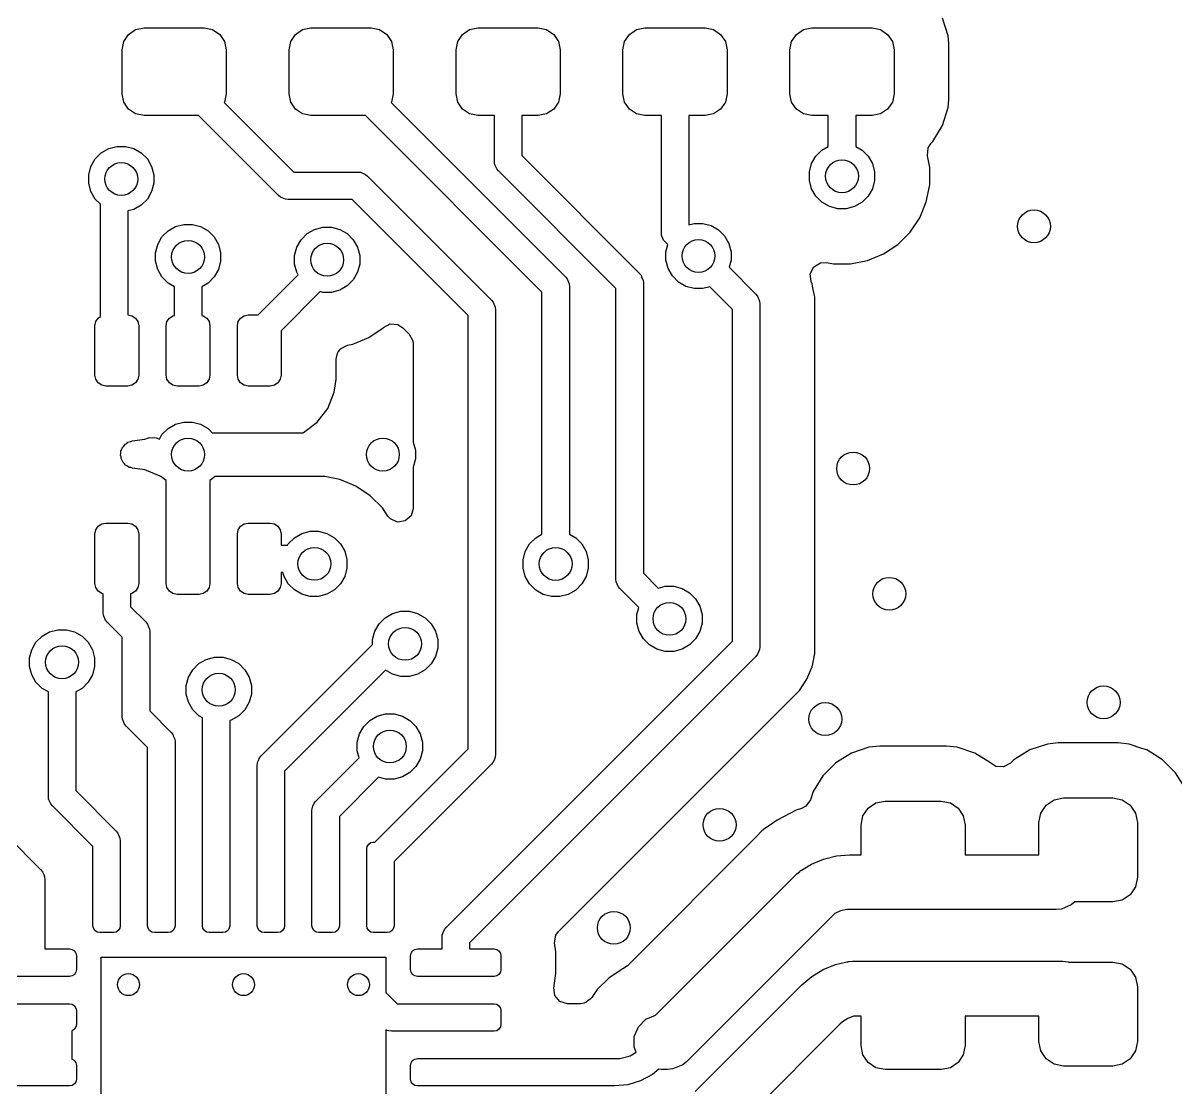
# Model space of a CAD drawing. Extents: x 5.33 to 7.46, y -5.07 to -3.93.
# Drawn here: x 5.8207 to 6.235, y -4.6275 to -4.245 of the extents above; entities that cross this region are included whole.
import ezdxf

# ---------------------------------------------------------------- set-up
doc = ezdxf.new("R2010")
doc.units = 0
doc.header["$MEASUREMENT"] = 0
doc.layers.add('BLACK', color=7, linetype='CONTINUOUS')

msp = doc.modelspace()

# ---------------------------------------------------------------- linework, layer by layer
at = {"layer": 'BLACK', "linetype": 'CONTINUOUS'}
for p, q in [((6.15315, -4.2496), (6.15116, -4.2432)), ((5.8569, -4.25159), (5.85861, -4.24904)), ((5.85861, -4.24904), (5.86116, -4.24733)), ((5.86116, -4.24733), (5.86417, -4.24673)), ((5.86417, -4.24673), (5.88583, -4.24673)), ((5.88583, -4.24673), (5.88884, -4.24733)), ((5.88884, -4.24733), (5.89139, -4.24904)), ((5.89139, -4.24904), (5.8931, -4.25159)), ((5.9169, -4.25159), (5.91861, -4.24904)), ((5.91861, -4.24904), (5.92116, -4.24733)), ((5.92116, -4.24733), (5.92417, -4.24673)), ((5.92417, -4.24673), (5.94583, -4.24673)), ((5.94583, -4.24673), (5.94884, -4.24733)), ((5.94884, -4.24733), (5.95139, -4.24904)), ((5.95139, -4.24904), (5.9531, -4.25159)), ((5.9769, -4.25159), (5.97861, -4.24904)), ((5.97861, -4.24904), (5.98116, -4.24733)), ((5.98116, -4.24733), (5.98417, -4.24673)), ((5.98417, -4.24673), (6.00583, -4.24673)), ((6.00583, -4.24673), (6.00884, -4.24733)), ((6.00884, -4.24733), (6.01139, -4.24904)), ((6.01139, -4.24904), (6.0131, -4.25159)), ((6.0369, -4.25159), (6.03861, -4.24904)), ((6.03861, -4.24904), (6.04116, -4.24733)), ((6.04116, -4.24733), (6.04417, -4.24673)), ((6.04417, -4.24673), (6.06583, -4.24673)), ((6.06583, -4.24673), (6.06884, -4.24733)), ((6.06884, -4.24733), (6.07139, -4.24904)), ((6.07139, -4.24904), (6.0731, -4.25159)), ((6.0969, -4.25159), (6.09861, -4.24904)), ((6.09861, -4.24904), (6.10116, -4.24733)), ((6.10116, -4.24733), (6.10417, -4.24673)), ((6.10417, -4.24673), (6.12583, -4.24673)), ((6.12583, -4.24673), (6.12884, -4.24733)), ((6.12884, -4.24733), (6.13139, -4.24904)), ((6.13139, -4.24904), (6.1331, -4.25159)), ((6.15341, -4.25238), (6.15315, -4.2496)), ((5.8563, -4.25461), (5.8569, -4.25159)), ((5.8563, -4.27035), (5.8563, -4.25461)), ((5.8931, -4.25159), (5.8937, -4.25461)), ((5.8937, -4.25461), (5.8937, -4.27035)), ((5.9163, -4.25461), (5.9169, -4.25159)), ((5.9163, -4.27035), (5.9163, -4.25461)), ((5.9531, -4.25159), (5.9537, -4.25461)), ((5.9537, -4.25461), (5.9537, -4.27035)), ((5.9763, -4.25461), (5.9769, -4.25159)), ((5.9763, -4.27035), (5.9763, -4.25461)), ((6.0131, -4.25159), (6.0137, -4.25461)), ((6.0137, -4.25461), (6.0137, -4.27035)), ((6.0363, -4.25461), (6.0369, -4.25159)), ((6.0363, -4.27035), (6.0363, -4.25461)), ((6.0731, -4.25159), (6.0737, -4.25461)), ((6.0737, -4.25461), (6.0737, -4.27035)), ((6.0963, -4.25461), (6.0969, -4.25159)), ((6.0963, -4.27035), (6.0963, -4.25461)), ((6.1331, -4.25159), (6.1337, -4.25461)), ((6.1337, -4.25461), (6.1337, -4.27035)), ((6.15341, -4.27258), (6.15341, -4.25238)), ((5.8569, -4.27337), (5.8563, -4.27035)), ((5.8937, -4.27035), (5.8931, -4.27337)), ((5.9169, -4.27337), (5.9163, -4.27035)), ((5.9537, -4.27035), (5.9531, -4.27337)), ((5.9769, -4.27337), (5.9763, -4.27035)), ((6.0137, -4.27035), (6.0131, -4.27337)), ((6.0369, -4.27337), (6.0363, -4.27035)), ((6.0737, -4.27035), (6.0731, -4.27337)), ((6.0969, -4.27337), (6.0963, -4.27035)), ((6.1337, -4.27035), (6.1331, -4.27337)), ((5.85861, -4.27592), (5.8569, -4.27337)), ((5.8931, -4.27337), (5.893, -4.27352)), ((5.893, -4.27352), (5.91798, -4.2985)), ((5.91861, -4.27592), (5.9169, -4.27337)), ((5.9531, -4.27337), (5.953, -4.27352)), ((5.953, -4.27352), (6.01559, -4.33611)), ((5.97861, -4.27592), (5.9769, -4.27337)), ((6.0131, -4.27337), (6.01139, -4.27592)), ((6.03861, -4.27592), (6.0369, -4.27337)), ((6.0731, -4.27337), (6.07139, -4.27592)), ((6.09861, -4.27592), (6.0969, -4.27337)), ((6.1331, -4.27337), (6.13139, -4.27592)), ((6.15116, -4.28176), (6.15315, -4.27536)), ((6.15315, -4.27536), (6.15341, -4.27258)), ((5.86116, -4.27763), (5.85861, -4.27592)), ((5.86417, -4.27823), (5.86116, -4.27763)), ((5.88379, -4.27823), (5.86417, -4.27823)), ((5.91247, -4.30691), (5.88379, -4.27823)), ((5.92116, -4.27763), (5.91861, -4.27592)), ((5.92417, -4.27823), (5.92116, -4.27763)), ((5.94379, -4.27823), (5.92417, -4.27823)), ((6.00719, -4.34163), (5.94379, -4.27823)), ((5.98116, -4.27763), (5.97861, -4.27592)), ((5.98417, -4.27823), (5.98116, -4.27763)), ((5.99008, -4.27823), (5.98417, -4.27823)), ((5.99008, -4.29464), (5.99008, -4.27823)), ((6.00583, -4.27823), (5.99992, -4.27823)), ((5.99992, -4.27823), (5.99992, -4.2926)), ((6.00884, -4.27763), (6.00583, -4.27823)), ((6.01139, -4.27592), (6.00884, -4.27763)), ((6.04116, -4.27763), (6.03861, -4.27592)), ((6.04417, -4.27823), (6.04116, -4.27763)), ((6.05008, -4.27823), (6.04417, -4.27823)), ((6.05008, -4.32021), (6.05008, -4.27823)), ((6.06583, -4.27823), (6.05992, -4.27823)), ((6.05992, -4.27823), (6.05992, -4.31747)), ((6.06884, -4.27763), (6.06583, -4.27823)), ((6.07139, -4.27592), (6.06884, -4.27763)), ((6.10116, -4.27763), (6.09861, -4.27592)), ((6.10417, -4.27823), (6.10116, -4.27763)), ((6.11008, -4.27823), (6.10417, -4.27823)), ((6.11008, -4.28932), (6.11008, -4.27823)), ((6.12583, -4.27823), (6.11992, -4.27823)), ((6.11992, -4.27823), (6.11992, -4.28932)), ((6.12884, -4.27763), (6.12583, -4.27823)), ((6.13139, -4.27592), (6.12884, -4.27763)), ((6.1477, -4.28749), (6.15116, -4.28176)), ((6.14716, -4.28802), (6.1477, -4.28749)), ((5.84663, -4.29381), (5.84881, -4.29163)), ((5.84881, -4.29163), (5.85148, -4.29009)), ((5.85148, -4.29009), (5.85446, -4.28929)), ((5.85446, -4.28929), (5.85754, -4.28929)), ((5.85754, -4.28929), (5.86052, -4.29009)), ((5.86052, -4.29009), (5.86319, -4.29163)), ((5.86319, -4.29163), (5.86537, -4.29381)), ((6.10563, -4.29281), (6.10781, -4.29063)), ((6.10781, -4.29063), (6.11008, -4.28932)), ((6.11992, -4.28932), (6.12219, -4.29063)), ((6.12219, -4.29063), (6.12437, -4.29281)), ((6.14567, -4.29263), (6.14592, -4.28985)), ((6.14592, -4.28985), (6.14703, -4.28816)), ((6.14703, -4.28816), (6.14716, -4.28802)), ((5.84509, -4.29648), (5.84663, -4.29381)), ((5.86537, -4.29381), (5.86691, -4.29648)), ((5.99017, -4.2956), (5.99008, -4.29464)), ((5.99039, -4.29612), (5.99017, -4.2956)), ((5.99017, -4.2956), (5.99017, -4.2956)), ((5.99091, -4.29738), (5.99039, -4.29612)), ((5.99992, -4.2926), (6.04216, -4.33485)), ((6.10329, -4.29846), (6.10409, -4.29548)), ((6.10409, -4.29548), (6.10563, -4.29281)), ((6.12437, -4.29281), (6.12591, -4.29548)), ((6.12591, -4.29548), (6.12671, -4.29846)), ((6.14652, -4.2969), (6.14567, -4.29263)), ((5.84429, -4.29946), (5.84509, -4.29648)), ((5.84429, -4.30254), (5.84429, -4.29946)), ((5.86691, -4.29648), (5.86771, -4.29946)), ((5.86771, -4.29946), (5.86771, -4.30254)), ((5.91798, -4.2985), (5.94101, -4.2985)), ((5.94101, -4.2985), (5.94197, -4.2986)), ((5.94197, -4.2986), (5.94197, -4.2986)), ((5.94197, -4.2986), (5.94249, -4.29881)), ((5.94249, -4.29881), (5.94374, -4.29933)), ((5.94374, -4.29933), (5.94374, -4.29933)), ((5.94374, -4.29933), (5.94449, -4.29995)), ((5.94449, -4.29995), (5.98902, -4.34447)), ((5.99152, -4.29812), (5.99091, -4.29738)), ((5.99091, -4.29738), (5.99091, -4.29738)), ((6.03376, -4.34036), (5.99152, -4.29812)), ((6.10329, -4.30154), (6.10329, -4.29846)), ((6.12671, -4.29846), (6.12671, -4.30154)), ((6.14652, -4.3031), (6.14652, -4.2969)), ((5.84509, -4.30552), (5.84429, -4.30254)), ((5.86771, -4.30254), (5.86691, -4.30552)), ((6.10409, -4.30452), (6.10329, -4.30154)), ((6.10563, -4.30719), (6.10409, -4.30452)), ((6.12591, -4.30452), (6.12437, -4.30719)), ((6.12671, -4.30154), (6.12591, -4.30452)), ((6.1453, -4.30919), (6.14652, -4.3031)), ((5.84663, -4.30819), (5.84509, -4.30552)), ((5.8485, -4.31006), (5.84663, -4.30819)), ((5.86537, -4.30819), (5.86319, -4.31037)), ((5.86691, -4.30552), (5.86537, -4.30819)), ((5.91321, -4.30752), (5.91247, -4.30691)), ((5.91447, -4.30804), (5.91321, -4.30752)), ((5.91321, -4.30752), (5.91321, -4.30752)), ((5.91498, -4.30825), (5.91447, -4.30804)), ((5.91594, -4.30835), (5.91498, -4.30825)), ((5.91498, -4.30825), (5.91498, -4.30825)), ((5.93897, -4.30835), (5.91594, -4.30835)), ((5.98061, -4.34999), (5.93897, -4.30835)), ((6.10781, -4.30937), (6.10563, -4.30719)), ((6.12437, -4.30719), (6.12219, -4.30937)), ((5.8485, -4.35041), (5.8485, -4.31006)), ((5.86052, -4.31191), (5.85835, -4.31249)), ((5.85835, -4.31249), (5.85835, -4.3498)), ((5.86319, -4.31037), (5.86052, -4.31191)), ((6.11048, -4.31091), (6.10781, -4.30937)), ((6.11346, -4.31171), (6.11048, -4.31091)), ((6.11654, -4.31171), (6.11346, -4.31171)), ((6.11952, -4.31091), (6.11654, -4.31171)), ((6.12219, -4.30937), (6.11952, -4.31091)), ((6.14293, -4.31493), (6.1453, -4.30919)), ((6.05992, -4.31747), (6.06189, -4.31694)), ((6.06189, -4.31694), (6.06498, -4.31694)), ((6.06498, -4.31694), (6.06795, -4.31774)), ((6.13948, -4.32009), (6.14293, -4.31493)), ((5.87063, -4.32181), (5.87281, -4.31963)), ((5.87281, -4.31963), (5.87548, -4.31809)), ((5.87548, -4.31809), (5.87846, -4.31729)), ((5.87846, -4.31729), (5.88154, -4.31729)), ((5.88154, -4.31729), (5.88452, -4.31809)), ((5.88452, -4.31809), (5.88719, -4.31963)), ((5.88719, -4.31963), (5.88937, -4.32181)), ((5.92063, -4.32281), (5.92281, -4.32063)), ((5.92281, -4.32063), (5.92548, -4.31909)), ((5.92548, -4.31909), (5.92846, -4.31829)), ((5.92846, -4.31829), (5.93154, -4.31829)), ((5.93154, -4.31829), (5.93452, -4.31909)), ((5.93452, -4.31909), (5.93719, -4.32063)), ((5.93719, -4.32063), (5.93937, -4.32281)), ((6.05017, -4.32117), (6.05008, -4.32021)), ((6.06795, -4.31774), (6.07062, -4.31928)), ((6.07062, -4.31928), (6.0728, -4.32146)), ((6.13509, -4.32448), (6.13948, -4.32009)), ((5.86829, -4.32746), (5.86909, -4.32448)), ((5.86909, -4.32448), (5.87063, -4.32181)), ((5.88937, -4.32181), (5.89091, -4.32448)), ((5.89091, -4.32448), (5.89171, -4.32746)), ((5.91909, -4.32548), (5.92063, -4.32281)), ((5.93937, -4.32281), (5.94091, -4.32548)), ((6.05091, -4.32295), (6.05017, -4.32117)), ((6.05152, -4.32369), (6.05091, -4.32295)), ((6.05091, -4.32295), (6.05091, -4.32295)), ((6.0524, -4.32458), (6.05152, -4.32369)), ((6.05172, -4.32711), (6.0524, -4.32458)), ((6.0728, -4.32146), (6.07435, -4.32413)), ((6.07435, -4.32413), (6.07514, -4.32711)), ((6.12993, -4.32793), (6.13509, -4.32448)), ((5.86829, -4.33054), (5.86829, -4.32746)), ((5.89171, -4.32746), (5.89171, -4.33054)), ((5.91829, -4.32846), (5.91909, -4.32548)), ((5.91829, -4.33154), (5.91829, -4.32846)), ((5.94091, -4.32548), (5.94171, -4.32846)), ((5.94171, -4.32846), (5.94171, -4.33154)), ((6.05172, -4.33019), (6.05172, -4.32711)), ((6.07514, -4.32711), (6.07514, -4.33019)), ((6.12419, -4.3303), (6.12993, -4.32793)), ((5.86909, -4.33352), (5.86829, -4.33054)), ((5.87063, -4.33619), (5.86909, -4.33352)), ((5.89091, -4.33352), (5.88937, -4.33619)), ((5.89171, -4.33054), (5.89091, -4.33352)), ((5.91909, -4.33452), (5.91829, -4.33154)), ((5.94171, -4.33154), (5.94091, -4.33452)), ((6.05252, -4.33317), (6.05172, -4.33019)), ((6.05406, -4.33584), (6.05252, -4.33317)), ((6.07514, -4.33019), (6.07447, -4.33272)), ((6.07447, -4.33272), (6.08405, -4.34231)), ((6.10362, -4.33502), (6.10487, -4.33252)), ((6.10487, -4.33252), (6.10728, -4.33109)), ((6.10728, -4.33109), (6.10947, -4.33103)), ((6.10947, -4.33103), (6.1119, -4.33152)), ((6.1119, -4.33152), (6.1119, -4.33152)), ((6.1119, -4.33152), (6.1181, -4.33152)), ((6.1181, -4.33152), (6.12419, -4.3303)), ((6.1181, -4.33152), (6.1181, -4.33152)), ((5.87281, -4.33837), (5.87063, -4.33619)), ((5.88937, -4.33619), (5.88719, -4.33837)), ((5.90524, -4.3498), (5.91961, -4.33543)), ((5.91961, -4.33543), (5.91909, -4.33452)), ((5.93937, -4.33719), (5.93719, -4.33937)), ((5.94091, -4.33452), (5.93937, -4.33719)), ((6.01559, -4.33611), (6.0162, -4.33686)), ((6.0162, -4.33686), (6.0162, -4.33686)), ((6.0162, -4.33686), (6.01694, -4.33863)), ((6.04216, -4.33485), (6.04278, -4.33559)), ((6.04278, -4.33559), (6.04278, -4.33559)), ((6.04278, -4.33559), (6.04298, -4.33609)), ((6.04298, -4.33609), (6.04344, -4.33719)), ((6.04344, -4.33719), (6.04351, -4.33737)), ((6.04351, -4.33737), (6.04361, -4.33833)), ((6.05624, -4.33802), (6.05406, -4.33584)), ((6.10392, -4.3378), (6.10362, -4.33502)), ((5.87508, -4.33968), (5.87281, -4.33837)), ((5.87508, -4.35), (5.87508, -4.33968)), ((5.88719, -4.33837), (5.88492, -4.33968)), ((5.88492, -4.33968), (5.88492, -4.35)), ((5.92751, -4.34145), (5.91346, -4.3555)), ((5.92846, -4.34171), (5.92751, -4.34145)), ((5.93154, -4.34171), (5.92846, -4.34171)), ((5.93452, -4.34091), (5.93154, -4.34171)), ((5.93719, -4.33937), (5.93452, -4.34091)), ((6.00719, -4.42861), (6.00719, -4.34163)), ((6.01694, -4.33863), (6.01703, -4.33959)), ((6.01703, -4.33959), (6.01703, -4.42861)), ((6.03376, -4.44469), (6.03376, -4.34036)), ((6.04361, -4.33833), (6.04361, -4.44265)), ((6.05891, -4.33956), (6.05624, -4.33802)), ((6.06189, -4.34036), (6.05891, -4.33956)), ((6.06498, -4.34036), (6.06189, -4.34036)), ((6.06751, -4.33968), (6.06498, -4.34036)), ((6.07565, -4.34783), (6.06751, -4.33968)), ((6.10425, -4.3386), (6.10392, -4.3378)), ((6.10456, -4.34014), (6.10425, -4.3386)), ((6.10425, -4.3386), (6.10425, -4.3386)), ((6.10466, -4.34066), (6.10456, -4.34014)), ((6.1051, -4.34288), (6.10466, -4.34066)), ((5.98902, -4.34447), (5.98963, -4.34522)), ((5.98963, -4.34522), (5.98963, -4.34522)), ((5.98963, -4.34522), (5.99036, -4.34699)), ((6.08405, -4.34231), (6.08467, -4.34305)), ((6.08467, -4.34305), (6.08467, -4.34305)), ((6.08467, -4.34305), (6.0854, -4.34483)), ((6.0854, -4.34483), (6.0855, -4.34579)), ((6.0855, -4.34579), (6.0855, -4.46901)), ((6.1052, -4.34336), (6.1051, -4.34288)), ((6.1052, -4.46638), (6.1052, -4.34336)), ((6.1052, -4.34336), (6.1052, -4.34336)), ((5.85835, -4.3498), (5.85985, -4.3501)), ((5.85985, -4.3501), (5.86113, -4.35096)), ((5.87328, -4.35096), (5.87456, -4.3501)), ((5.87456, -4.3501), (5.87508, -4.35)), ((5.88492, -4.35), (5.88544, -4.3501)), ((5.88544, -4.3501), (5.88672, -4.35096)), ((5.89887, -4.35096), (5.90015, -4.3501)), ((5.90015, -4.3501), (5.90165, -4.3498)), ((5.90165, -4.3498), (5.90524, -4.3498)), ((5.98061, -4.50572), (5.98061, -4.34999)), ((5.99036, -4.34699), (5.99046, -4.34795)), ((5.99046, -4.34795), (5.99046, -4.50776)), ((6.07565, -4.46697), (6.07565, -4.34783)), ((5.84654, -4.35374), (5.84684, -4.35223)), ((5.84654, -4.37146), (5.84654, -4.35374)), ((5.84684, -4.35223), (5.84769, -4.35096)), ((5.84769, -4.35096), (5.8485, -4.35041)), ((5.86113, -4.35096), (5.86198, -4.35223)), ((5.86198, -4.35223), (5.86228, -4.35374)), ((5.86228, -4.35374), (5.86228, -4.37146)), ((5.87213, -4.35374), (5.87243, -4.35223)), ((5.87213, -4.37146), (5.87213, -4.35374)), ((5.87243, -4.35223), (5.87328, -4.35096)), ((5.88672, -4.35096), (5.88757, -4.35223)), ((5.88757, -4.35223), (5.88787, -4.35374)), ((5.88787, -4.35374), (5.88787, -4.37146)), ((5.89772, -4.35374), (5.89802, -4.35223)), ((5.89772, -4.37146), (5.89772, -4.35374)), ((5.89802, -4.35223), (5.89887, -4.35096)), ((5.95029, -4.35434), (5.95261, -4.35308)), ((5.95261, -4.35308), (5.9554, -4.35327)), ((5.9554, -4.35327), (5.95717, -4.35441)), ((5.91346, -4.3555), (5.91346, -4.37146)), ((5.93919, -4.3603), (5.94493, -4.35793)), ((5.94493, -4.35793), (5.95009, -4.35448)), ((5.95009, -4.35448), (5.95015, -4.35442)), ((5.95015, -4.35442), (5.9502, -4.35439)), ((5.9502, -4.35439), (5.95028, -4.35433)), ((5.95028, -4.35433), (5.95029, -4.35434)), ((5.95717, -4.35441), (5.95946, -4.3567)), ((5.95946, -4.3567), (5.9608, -4.35915)), ((5.93396, -4.36303), (5.93462, -4.3622)), ((5.93462, -4.3622), (5.93479, -4.36203)), ((5.93479, -4.36203), (5.93725, -4.36069)), ((5.93725, -4.36069), (5.93733, -4.36068)), ((5.93733, -4.36068), (5.93919, -4.3603)), ((5.9608, -4.35915), (5.96091, -4.36021)), ((5.96091, -4.36021), (5.96091, -4.39548)), ((5.93317, -4.36571), (5.93352, -4.36453)), ((5.93317, -4.37301), (5.93317, -4.36571)), ((5.93352, -4.36453), (5.93378, -4.36333)), ((5.93378, -4.36333), (5.93393, -4.36313)), ((5.93393, -4.36313), (5.93396, -4.36303)), ((5.84684, -4.37296), (5.84654, -4.37146)), ((5.84769, -4.37424), (5.84684, -4.37296)), ((5.84897, -4.37509), (5.84769, -4.37424)), ((5.86113, -4.37424), (5.85985, -4.37509)), ((5.86198, -4.37296), (5.86113, -4.37424)), ((5.86228, -4.37146), (5.86198, -4.37296)), ((5.87243, -4.37296), (5.87213, -4.37146)), ((5.87328, -4.37424), (5.87243, -4.37296)), ((5.87456, -4.37509), (5.87328, -4.37424)), ((5.88672, -4.37424), (5.88544, -4.37509)), ((5.88757, -4.37296), (5.88672, -4.37424)), ((5.88787, -4.37146), (5.88757, -4.37296)), ((5.89802, -4.37296), (5.89772, -4.37146)), ((5.89887, -4.37424), (5.89802, -4.37296)), ((5.90015, -4.37509), (5.89887, -4.37424)), ((5.91231, -4.37424), (5.91103, -4.37509)), ((5.91316, -4.37296), (5.91231, -4.37424)), ((5.91346, -4.37146), (5.91316, -4.37296)), ((5.93256, -4.37763), (5.93317, -4.37301)), ((5.85047, -4.37539), (5.84897, -4.37509)), ((5.85835, -4.37539), (5.85047, -4.37539)), ((5.85985, -4.37509), (5.85835, -4.37539)), ((5.87606, -4.37539), (5.87456, -4.37509)), ((5.88394, -4.37539), (5.87606, -4.37539)), ((5.88544, -4.37509), (5.88394, -4.37539)), ((5.90165, -4.37539), (5.90015, -4.37509)), ((5.90953, -4.37539), (5.90165, -4.37539)), ((5.91103, -4.37509), (5.90953, -4.37539)), ((5.93018, -4.38338), (5.93256, -4.37763)), ((5.92639, -4.38832), (5.93018, -4.38338)), ((5.87063, -4.39281), (5.87281, -4.39063)), ((5.87281, -4.39063), (5.87548, -4.38909)), ((5.87548, -4.38909), (5.87846, -4.38829)), ((5.87846, -4.38829), (5.88154, -4.38829)), ((5.88154, -4.38829), (5.88452, -4.38909)), ((5.88452, -4.38909), (5.88719, -4.39063)), ((5.88719, -4.39063), (5.88869, -4.39213)), ((5.92145, -4.39211), (5.92639, -4.38832)), ((5.85797, -4.396), (5.8584, -4.39559)), ((5.8584, -4.39559), (5.85949, -4.39525)), ((5.85949, -4.39525), (5.85974, -4.39513)), ((5.85974, -4.39513), (5.85989, -4.3951)), ((5.85989, -4.3951), (5.8599, -4.3951)), ((5.8599, -4.3951), (5.86452, -4.39449)), ((5.86452, -4.39449), (5.86577, -4.39397)), ((5.86577, -4.39397), (5.86627, -4.39387)), ((5.86627, -4.39387), (5.86718, -4.39396)), ((5.86718, -4.39396), (5.86809, -4.39386)), ((5.86809, -4.39386), (5.86902, -4.39414)), ((5.86902, -4.39414), (5.86905, -4.39414)), ((5.86905, -4.39414), (5.86906, -4.39415)), ((5.86906, -4.39415), (5.8691, -4.39416)), ((5.8691, -4.39416), (5.8697, -4.39441)), ((5.8697, -4.39441), (5.87063, -4.39281)), ((5.88869, -4.39213), (5.92141, -4.39213)), ((5.92141, -4.39213), (5.92145, -4.39211)), ((5.96091, -4.39548), (5.96091, -4.39548)), ((5.96091, -4.39548), (5.96171, -4.39846)), ((5.85571, -4.40023), (5.8559, -4.39946)), ((5.85589, -4.39866), (5.85623, -4.39813)), ((5.8559, -4.39946), (5.85589, -4.39866)), ((5.85623, -4.39813), (5.85638, -4.39752)), ((5.85638, -4.39752), (5.85695, -4.39697)), ((5.85695, -4.39697), (5.85738, -4.39629)), ((5.85738, -4.39629), (5.85797, -4.396)), ((5.96171, -4.39846), (5.96171, -4.40154)), ((5.85592, -4.40083), (5.85571, -4.40023)), ((5.85593, -4.40145), (5.85592, -4.40083)), ((5.85637, -4.40212), (5.85593, -4.40145)), ((5.85663, -4.40287), (5.85637, -4.40212)), ((5.85712, -4.40326), (5.85663, -4.40287)), ((5.85747, -4.40379), (5.85712, -4.40326)), ((5.8582, -4.40411), (5.85747, -4.40379)), ((5.96171, -4.40154), (5.96091, -4.40452)), ((5.85882, -4.4046), (5.8582, -4.40411)), ((5.85945, -4.40466), (5.85882, -4.4046)), ((5.86002, -4.40492), (5.85945, -4.40466)), ((5.86452, -4.40551), (5.86002, -4.40492)), ((5.86997, -4.40777), (5.86452, -4.40551)), ((5.87027, -4.40789), (5.86997, -4.40777)), ((5.87213, -4.40932), (5.87027, -4.40789)), ((5.88973, -4.40789), (5.88787, -4.40932)), ((5.88977, -4.40787), (5.88973, -4.40789)), ((5.88973, -4.40789), (5.88973, -4.40789)), ((5.9292, -4.40787), (5.88977, -4.40787)), ((5.93458, -4.40894), (5.9292, -4.40787)), ((5.96091, -4.40452), (5.96091, -4.40452)), ((5.96091, -4.40452), (5.96091, -4.41933)), ((5.87213, -4.42854), (5.87213, -4.40932)), ((5.88787, -4.40932), (5.88787, -4.42854)), ((5.94032, -4.41132), (5.93458, -4.40894)), ((5.94548, -4.41477), (5.94032, -4.41132)), ((5.94987, -4.41916), (5.94548, -4.41477)), ((5.9507, -4.42041), (5.94987, -4.41916)), ((5.95182, -4.42209), (5.9507, -4.42041)), ((5.96091, -4.41933), (5.96012, -4.42201)), ((5.84897, -4.42491), (5.85047, -4.42461)), ((5.85047, -4.42461), (5.85835, -4.42461)), ((5.85835, -4.42461), (5.85985, -4.42491)), ((5.90015, -4.42491), (5.90165, -4.42461)), ((5.90165, -4.42461), (5.90953, -4.42461)), ((5.90953, -4.42461), (5.91103, -4.42491)), ((5.9527, -4.42308), (5.95182, -4.42209)), ((5.95524, -4.42424), (5.9527, -4.42308)), ((5.95801, -4.42384), (5.95524, -4.42424)), ((5.96012, -4.42201), (5.95801, -4.42384)), ((5.84654, -4.42854), (5.84684, -4.42704)), ((5.84654, -4.44626), (5.84654, -4.42854)), ((5.84684, -4.42704), (5.84769, -4.42576)), ((5.84769, -4.42576), (5.84897, -4.42491)), ((5.85985, -4.42491), (5.86113, -4.42576)), ((5.86113, -4.42576), (5.86198, -4.42704)), ((5.86198, -4.42704), (5.86228, -4.42854)), ((5.86228, -4.42854), (5.86228, -4.44626)), ((5.87213, -4.44626), (5.87213, -4.42854)), ((5.88787, -4.42854), (5.88787, -4.44626)), ((5.89772, -4.42854), (5.89802, -4.42704)), ((5.89772, -4.44626), (5.89772, -4.42854)), ((5.89802, -4.42704), (5.89887, -4.42576)), ((5.89887, -4.42576), (5.90015, -4.42491)), ((5.91103, -4.42491), (5.91231, -4.42576)), ((5.91231, -4.42576), (5.91316, -4.42704)), ((5.91316, -4.42704), (5.91346, -4.42854)), ((5.91346, -4.42854), (5.91346, -4.43248)), ((5.9182, -4.42988), (5.92087, -4.42834)), ((5.92087, -4.42834), (5.92385, -4.42754)), ((5.92385, -4.42754), (5.92693, -4.42754)), ((5.92693, -4.42754), (5.92991, -4.42834)), ((5.92991, -4.42834), (5.93258, -4.42988)), ((6.00492, -4.42992), (6.00719, -4.42861)), ((6.01703, -4.42861), (6.0193, -4.42992)), ((5.91346, -4.43248), (5.91577, -4.43248)), ((5.91577, -4.43248), (5.91602, -4.43206)), ((5.91602, -4.43206), (5.9182, -4.42988)), ((5.93258, -4.42988), (5.93476, -4.43206)), ((5.93476, -4.43206), (5.9363, -4.43473)), ((6.0012, -4.43477), (6.00274, -4.4321)), ((6.00274, -4.4321), (6.00492, -4.42992)), ((6.0193, -4.42992), (6.02148, -4.4321)), ((6.02148, -4.4321), (6.02302, -4.43477)), ((5.9363, -4.43473), (5.9371, -4.43771)), ((6.0004, -4.43775), (6.0012, -4.43477)), ((6.02302, -4.43477), (6.02382, -4.43775)), ((5.9371, -4.44079), (5.9363, -4.44377)), ((5.9371, -4.43771), (5.9371, -4.44079)), ((6.0004, -4.44083), (6.0004, -4.43775)), ((6.0012, -4.44381), (6.0004, -4.44083)), ((6.02382, -4.44083), (6.02302, -4.44381)), ((6.02382, -4.43775), (6.02382, -4.44083)), ((5.91409, -4.44232), (5.91346, -4.44232)), ((5.91346, -4.44232), (5.91346, -4.44626)), ((5.91448, -4.44377), (5.91409, -4.44232)), ((5.91602, -4.44644), (5.91448, -4.44377)), ((5.9363, -4.44377), (5.93476, -4.44644)), ((6.00274, -4.44648), (6.0012, -4.44381)), ((6.02302, -4.44381), (6.02148, -4.44648)), ((6.03386, -4.44565), (6.03376, -4.44469)), ((6.04361, -4.44265), (6.04893, -4.44797)), ((5.84684, -4.44777), (5.84654, -4.44626)), ((5.84769, -4.44904), (5.84684, -4.44777)), ((5.84897, -4.4499), (5.84769, -4.44904)), ((5.86113, -4.44904), (5.85985, -4.4499)), ((5.86198, -4.44777), (5.86113, -4.44904)), ((5.86228, -4.44626), (5.86198, -4.44777)), ((5.87243, -4.44777), (5.87213, -4.44626)), ((5.87328, -4.44904), (5.87243, -4.44777)), ((5.87456, -4.4499), (5.87328, -4.44904)), ((5.88672, -4.44904), (5.88544, -4.4499)), ((5.88757, -4.44777), (5.88672, -4.44904)), ((5.88787, -4.44626), (5.88757, -4.44777)), ((5.89802, -4.44777), (5.89772, -4.44626)), ((5.89887, -4.44904), (5.89802, -4.44777)), ((5.90015, -4.4499), (5.89887, -4.44904)), ((5.91231, -4.44904), (5.91103, -4.4499)), ((5.91316, -4.44777), (5.91231, -4.44904)), ((5.91346, -4.44626), (5.91316, -4.44777)), ((5.9182, -4.44862), (5.91602, -4.44644)), ((5.92087, -4.45016), (5.9182, -4.44862)), ((5.93258, -4.44862), (5.92991, -4.45016)), ((5.93476, -4.44644), (5.93258, -4.44862)), ((6.00492, -4.44866), (6.00274, -4.44648)), ((6.00759, -4.4502), (6.00492, -4.44866)), ((6.0193, -4.44866), (6.01663, -4.4502)), ((6.02148, -4.44648), (6.0193, -4.44866)), ((6.03459, -4.44742), (6.03386, -4.44565)), ((6.03521, -4.44816), (6.03459, -4.44742)), ((6.03459, -4.44742), (6.03459, -4.44742)), ((6.04197, -4.45493), (6.03521, -4.44816)), ((6.04893, -4.44797), (6.05146, -4.44729)), ((6.05146, -4.44729), (6.05454, -4.44729)), ((6.05454, -4.44729), (6.05752, -4.44809)), ((6.05752, -4.44809), (6.06019, -4.44963)), ((5.84949, -4.45), (5.84897, -4.4499)), ((5.84949, -4.4567), (5.84949, -4.45)), ((5.85985, -4.4499), (5.85933, -4.45)), ((5.85933, -4.45), (5.85933, -4.45467)), ((5.87606, -4.4502), (5.87456, -4.4499)), ((5.88394, -4.4502), (5.87606, -4.4502)), ((5.88544, -4.4499), (5.88394, -4.4502)), ((5.90165, -4.4502), (5.90015, -4.4499)), ((5.90953, -4.4502), (5.90165, -4.4502)), ((5.91103, -4.4499), (5.90953, -4.4502)), ((5.92385, -4.45096), (5.92087, -4.45016)), ((5.92693, -4.45096), (5.92385, -4.45096)), ((5.92991, -4.45016), (5.92693, -4.45096)), ((6.01057, -4.451), (6.00759, -4.4502)), ((6.01365, -4.451), (6.01057, -4.451)), ((6.01663, -4.4502), (6.01365, -4.451)), ((6.06019, -4.44963), (6.06237, -4.45181)), ((6.06237, -4.45181), (6.06391, -4.45448)), ((5.84958, -4.45766), (5.84949, -4.4567)), ((5.84974, -4.45804), (5.84958, -4.45766)), ((5.84958, -4.45766), (5.84958, -4.45766)), ((5.85933, -4.45467), (5.86478, -4.46011)), ((5.9508, -4.45862), (5.95347, -4.45708)), ((5.95347, -4.45708), (5.95645, -4.45628)), ((5.95645, -4.45628), (5.95953, -4.45628)), ((5.95953, -4.45628), (5.96251, -4.45708)), ((5.96251, -4.45708), (5.96518, -4.45862)), ((6.04129, -4.45746), (6.04197, -4.45493)), ((6.04129, -4.46054), (6.04129, -4.45746)), ((6.06391, -4.45448), (6.06471, -4.45746)), ((6.06471, -4.45746), (6.06471, -4.46054)), ((5.85032, -4.45944), (5.84974, -4.45804)), ((5.85093, -4.46018), (5.85032, -4.45944)), ((5.85032, -4.45944), (5.85032, -4.45944)), ((5.85638, -4.46563), (5.85093, -4.46018)), ((5.86478, -4.46011), (5.86539, -4.46086)), ((5.86539, -4.46086), (5.86539, -4.46086)), ((5.86539, -4.46086), (5.86582, -4.4619)), ((5.86582, -4.4619), (5.86606, -4.46248)), ((5.94708, -4.46347), (5.94862, -4.4608)), ((5.94862, -4.4608), (5.9508, -4.45862)), ((5.96518, -4.45862), (5.96736, -4.4608)), ((5.96736, -4.4608), (5.9689, -4.46347)), ((6.04209, -4.46352), (6.04129, -4.46054)), ((6.06471, -4.46054), (6.06391, -4.46352)), ((5.82535, -4.46741), (5.82753, -4.46523)), ((5.82753, -4.46523), (5.8302, -4.46369)), ((5.8302, -4.46369), (5.83318, -4.46289)), ((5.83318, -4.46289), (5.83627, -4.46289)), ((5.83627, -4.46289), (5.83924, -4.46369)), ((5.83924, -4.46369), (5.84191, -4.46523)), ((5.84191, -4.46523), (5.84409, -4.46741)), ((5.85638, -4.49414), (5.85638, -4.46563)), ((5.86606, -4.46248), (5.86613, -4.46263)), ((5.86613, -4.46263), (5.86622, -4.46359)), ((5.86622, -4.46359), (5.86622, -4.4921)), ((5.94628, -4.46645), (5.94708, -4.46347)), ((5.9689, -4.46347), (5.9697, -4.46645)), ((6.04363, -4.46619), (6.04209, -4.46352)), ((6.06391, -4.46352), (6.06237, -4.46619)), ((5.82301, -4.47306), (5.82381, -4.47008)), ((5.82381, -4.47008), (5.82535, -4.46741)), ((5.84409, -4.46741), (5.84564, -4.47008)), ((5.84564, -4.47008), (5.84643, -4.47306)), ((5.90628, -4.50823), (5.94628, -4.46823)), ((5.94628, -4.46823), (5.94628, -4.46645)), ((5.9697, -4.46953), (5.9689, -4.47251)), ((5.9697, -4.46645), (5.9697, -4.46953)), ((5.97272, -4.5699), (6.07565, -4.46697)), ((6.04581, -4.46837), (6.04363, -4.46619)), ((6.04848, -4.46991), (6.04581, -4.46837)), ((6.05146, -4.47071), (6.04848, -4.46991)), ((6.05752, -4.46991), (6.05454, -4.47071)), ((6.06019, -4.46837), (6.05752, -4.46991)), ((6.06237, -4.46619), (6.06019, -4.46837)), ((6.0854, -4.46997), (6.08467, -4.47174)), ((6.0855, -4.46901), (6.0854, -4.46997)), ((6.1052, -4.46658), (6.1052, -4.46638)), ((6.1052, -4.46638), (6.1052, -4.46638)), ((6.1052, -4.47143), (6.1052, -4.46658)), ((5.82301, -4.47614), (5.82301, -4.47306)), ((5.84643, -4.47306), (5.84643, -4.47614)), ((5.88384, -4.47509), (5.88651, -4.47355)), ((5.88651, -4.47355), (5.88949, -4.47275)), ((5.88949, -4.47275), (5.89257, -4.47275)), ((5.89257, -4.47275), (5.89555, -4.47355)), ((5.89555, -4.47355), (5.89822, -4.47509)), ((5.9689, -4.47251), (5.96736, -4.47518)), ((6.08405, -4.47249), (5.98112, -4.57542)), ((6.05454, -4.47071), (6.05146, -4.47071)), ((6.08467, -4.47174), (6.08405, -4.47249)), ((6.10446, -4.47517), (6.1052, -4.47143)), ((5.82381, -4.47912), (5.82301, -4.47614)), ((5.84643, -4.47614), (5.84564, -4.47912)), ((5.88012, -4.47994), (5.88166, -4.47727)), ((5.88166, -4.47727), (5.88384, -4.47509)), ((5.89822, -4.47509), (5.9004, -4.47727)), ((5.9004, -4.47727), (5.90194, -4.47994)), ((5.95097, -4.47746), (5.91469, -4.51374)), ((5.95347, -4.4789), (5.95097, -4.47746)), ((5.96518, -4.47736), (5.96251, -4.4789)), ((5.96736, -4.47518), (5.96518, -4.47736)), ((6.1024, -4.48067), (6.1037, -4.47753)), ((6.1037, -4.47753), (6.10425, -4.47619)), ((6.10425, -4.47619), (6.10446, -4.47517)), ((5.82535, -4.48179), (5.82381, -4.47912)), ((5.82753, -4.48397), (5.82535, -4.48179)), ((5.84409, -4.48179), (5.84191, -4.48397)), ((5.84564, -4.47912), (5.84409, -4.48179)), ((5.87932, -4.48292), (5.88012, -4.47994)), ((5.90194, -4.47994), (5.90274, -4.48292)), ((5.95645, -4.4797), (5.95347, -4.4789)), ((5.95953, -4.4797), (5.95645, -4.4797)), ((5.96251, -4.4789), (5.95953, -4.4797)), ((6.0997, -4.48471), (6.1024, -4.48067)), ((5.8298, -4.48528), (5.82753, -4.48397)), ((5.8298, -4.52272), (5.8298, -4.48528)), ((5.84191, -4.48397), (5.83965, -4.48528)), ((5.83965, -4.48528), (5.83965, -4.52069)), ((5.87932, -4.48601), (5.87932, -4.48292)), ((5.88012, -4.48898), (5.87932, -4.48601)), ((5.90274, -4.48601), (5.90194, -4.48898)), ((5.90274, -4.48292), (5.90274, -4.48601)), ((6.01314, -4.57127), (6.0997, -4.48471)), ((5.88166, -4.49165), (5.88012, -4.48898)), ((5.90194, -4.48898), (5.9004, -4.49165)), ((5.85647, -4.4951), (5.85638, -4.49414)), ((5.85653, -4.49523), (5.85647, -4.4951)), ((5.85647, -4.4951), (5.85647, -4.4951)), ((5.86622, -4.4921), (5.87387, -4.49975)), ((5.88384, -4.49383), (5.88166, -4.49165)), ((5.88516, -4.49459), (5.88384, -4.49383)), ((5.88516, -4.525), (5.88516, -4.49459)), ((5.89822, -4.49383), (5.89555, -4.49538)), ((5.9004, -4.49165), (5.89822, -4.49383)), ((5.94534, -4.49549), (5.94801, -4.49394)), ((5.94801, -4.49394), (5.95098, -4.49315)), ((5.95098, -4.49315), (5.95407, -4.49315)), ((5.95407, -4.49315), (5.95704, -4.49394)), ((5.95704, -4.49394), (5.95972, -4.49549)), ((5.85721, -4.49687), (5.85653, -4.49523)), ((5.85782, -4.49762), (5.85721, -4.49687)), ((5.85721, -4.49687), (5.85721, -4.49687)), ((5.86547, -4.50527), (5.85782, -4.49762)), ((5.89555, -4.49538), (5.895, -4.49552)), ((5.895, -4.49552), (5.895, -4.525)), ((5.94161, -4.50034), (5.94315, -4.49767)), ((5.94315, -4.49767), (5.94534, -4.49549)), ((5.95972, -4.49549), (5.9619, -4.49767)), ((5.9619, -4.49767), (5.96344, -4.50034)), ((5.87387, -4.49975), (5.87449, -4.5005)), ((5.87449, -4.5005), (5.87449, -4.5005)), ((5.87449, -4.5005), (5.87469, -4.50099)), ((5.87469, -4.50099), (5.87519, -4.50219)), ((5.87519, -4.50219), (5.87522, -4.50227)), ((5.87522, -4.50227), (5.87531, -4.50323)), ((5.87531, -4.50323), (5.87531, -4.54167)), ((5.94082, -4.50331), (5.94161, -4.50034)), ((5.94082, -4.5064), (5.94082, -4.50331)), ((5.96344, -4.50034), (5.96424, -4.50331)), ((5.96424, -4.50331), (5.96424, -4.5064)), ((5.86547, -4.54167), (5.86547, -4.50527)), ((5.94149, -4.50893), (5.94082, -4.5064)), ((5.94712, -4.53921), (5.98061, -4.50572)), ((5.96424, -4.5064), (5.96344, -4.50938)), ((6.11841, -4.50722), (6.11278, -4.5107)), ((6.1247, -4.50514), (6.11841, -4.50722)), ((6.12858, -4.50474), (6.1247, -4.50514)), ((6.1247, -4.50514), (6.1247, -4.50514)), ((6.15253, -4.50474), (6.12858, -4.50474)), ((6.12858, -4.50474), (6.12858, -4.50474)), ((6.1564, -4.50514), (6.15253, -4.50474)), ((6.15253, -4.50474), (6.15253, -4.50474)), ((6.15641, -4.50514), (6.1564, -4.50514)), ((6.16269, -4.50722), (6.15641, -4.50514)), ((6.16832, -4.5107), (6.16269, -4.50722)), ((6.16269, -4.50722), (6.16269, -4.50722)), ((6.16269, -4.50722), (6.16269, -4.50722)), ((6.18248, -4.50609), (6.17679, -4.5096)), ((6.18881, -4.50399), (6.18248, -4.50609)), ((6.19273, -4.50359), (6.18881, -4.50399)), ((6.21425, -4.50359), (6.19273, -4.50359)), ((6.21816, -4.50399), (6.21425, -4.50359)), ((6.22278, -4.50553), (6.21816, -4.50399)), ((6.21816, -4.50399), (6.21816, -4.50399)), ((6.21816, -4.50399), (6.21816, -4.50399)), ((6.2245, -4.50609), (6.22278, -4.50553)), ((6.23018, -4.5096), (6.2245, -4.50609)), ((5.90484, -4.51171), (5.90494, -4.51075)), ((5.90484, -4.54167), (5.90484, -4.51171)), ((5.90494, -4.51075), (5.905, -4.5106)), ((5.905, -4.5106), (5.90529, -4.50989)), ((5.90529, -4.50989), (5.90567, -4.50897)), ((5.90567, -4.50897), (5.90628, -4.50823)), ((5.90567, -4.50897), (5.90567, -4.50897)), ((5.92597, -4.52445), (5.94149, -4.50893)), ((5.98902, -4.51124), (5.95406, -4.5462)), ((5.96344, -4.50938), (5.9619, -4.51205)), ((5.98963, -4.51049), (5.98902, -4.51124)), ((5.99009, -4.50938), (5.98963, -4.51049)), ((5.98963, -4.51049), (5.98963, -4.51049)), ((5.99036, -4.50872), (5.99009, -4.50938)), ((5.99046, -4.50776), (5.99036, -4.50872)), ((5.99036, -4.50872), (5.99036, -4.50872)), ((6.11278, -4.5107), (6.1081, -4.51538)), ((6.11278, -4.5107), (6.11278, -4.5107)), ((6.1685, -4.51088), (6.16832, -4.5107)), ((6.17028, -4.51202), (6.1685, -4.51088)), ((6.17552, -4.51088), (6.17306, -4.51222)), ((6.17679, -4.5096), (6.17552, -4.51088)), ((6.2349, -4.51432), (6.23018, -4.5096)), ((6.23018, -4.5096), (6.23018, -4.5096)), ((5.91469, -4.51374), (5.91469, -4.54167)), ((5.95704, -4.51577), (5.95407, -4.51657)), ((5.95972, -4.51423), (5.95704, -4.51577)), ((5.9619, -4.51205), (5.95972, -4.51423)), ((6.1081, -4.51538), (6.10462, -4.52101)), ((6.1081, -4.51538), (6.1081, -4.51538)), ((6.17306, -4.51222), (6.17028, -4.51202)), ((6.23841, -4.52), (6.2349, -4.51432)), ((6.2349, -4.51432), (6.2349, -4.51432)), ((6.2349, -4.51432), (6.2349, -4.51432)), ((5.94845, -4.51589), (5.93437, -4.52997)), ((5.95098, -4.51657), (5.94845, -4.51589)), ((5.95407, -4.51657), (5.95098, -4.51657)), ((5.8299, -4.52368), (5.8298, -4.52272)), ((5.83002, -4.52398), (5.8299, -4.52368)), ((5.8299, -4.52368), (5.8299, -4.52368)), ((5.83063, -4.52546), (5.83002, -4.52398)), ((5.83965, -4.52069), (5.85419, -4.53523)), ((6.10364, -4.52399), (6.10205, -4.52629)), ((6.10462, -4.52101), (6.10364, -4.52399)), ((6.18837, -4.52589), (6.19124, -4.52397)), ((6.19124, -4.52397), (6.19463, -4.5233)), ((6.19463, -4.5233), (6.21235, -4.5233)), ((6.21235, -4.5233), (6.21574, -4.52397)), ((6.21574, -4.52397), (6.21861, -4.52589)), ((5.83124, -4.5262), (5.83063, -4.52546)), ((5.83063, -4.52546), (5.83063, -4.52546)), ((5.84579, -4.54075), (5.83124, -4.5262)), ((5.88516, -4.54167), (5.88516, -4.525)), ((5.895, -4.525), (5.895, -4.54167)), ((5.92453, -4.52793), (5.92462, -4.52697)), ((5.92453, -4.54167), (5.92453, -4.52793)), ((5.92462, -4.52697), (5.92469, -4.52682)), ((5.92469, -4.52682), (5.92488, -4.52634)), ((5.92488, -4.52634), (5.92536, -4.5252)), ((5.92536, -4.5252), (5.92597, -4.52445)), ((5.92536, -4.5252), (5.92536, -4.5252)), ((6.09858, -4.52776), (6.09166, -4.53128)), ((6.10047, -4.52714), (6.09858, -4.52776)), ((6.09858, -4.52776), (6.09858, -4.52776)), ((6.10205, -4.52629), (6.10047, -4.52714)), ((6.12251, -4.52977), (6.12437, -4.52697)), ((6.12437, -4.52697), (6.12717, -4.5251)), ((6.12717, -4.5251), (6.13046, -4.52445)), ((6.13046, -4.52445), (6.15064, -4.52445)), ((6.15064, -4.52445), (6.15394, -4.5251)), ((6.15394, -4.5251), (6.15673, -4.52697)), ((6.15673, -4.52697), (6.1586, -4.52977)), ((6.18645, -4.52877), (6.18837, -4.52589)), ((6.21861, -4.52589), (6.22053, -4.52877)), ((5.93437, -4.52997), (5.93437, -4.54167)), ((6.09166, -4.53128), (6.08898, -4.5332)), ((6.12185, -4.53306), (6.12251, -4.52977)), ((6.1586, -4.52977), (6.15925, -4.53306)), ((6.18577, -4.53216), (6.18645, -4.52877)), ((6.18577, -4.54374), (6.18577, -4.53216)), ((6.22053, -4.52877), (6.2212, -4.53216)), ((6.2212, -4.53216), (6.2212, -4.55184)), ((5.85419, -4.53523), (5.8548, -4.53597)), ((5.8548, -4.53597), (5.85554, -4.53775)), ((6.08598, -4.53535), (6.08444, -4.53705)), ((6.08622, -4.53518), (6.08598, -4.53535)), ((6.08655, -4.53495), (6.08622, -4.53518)), ((6.08622, -4.53518), (6.08622, -4.53518)), ((6.08691, -4.53459), (6.08655, -4.53495)), ((6.08891, -4.53325), (6.08691, -4.53459)), ((6.08898, -4.5332), (6.08891, -4.53325)), ((6.08898, -4.5332), (6.08898, -4.5332)), ((6.12185, -4.54374), (6.12185, -4.53306)), ((6.15925, -4.53306), (6.15925, -4.54374)), ((5.81507, -4.53711), (5.82712, -4.54916)), ((5.85554, -4.53775), (5.85563, -4.53871)), ((5.85563, -4.53871), (5.85563, -4.54167)), ((5.9444, -4.54073), (5.94493, -4.53993)), ((5.94493, -4.53993), (5.94573, -4.5394)), ((5.94573, -4.5394), (5.94667, -4.53921)), ((5.94667, -4.53921), (5.94712, -4.53921)), ((6.08428, -4.53722), (6.03786, -4.58364)), ((6.08444, -4.53705), (6.08428, -4.53722)), ((5.84579, -4.54167), (5.84579, -4.54075)), ((5.84579, -4.56923), (5.84579, -4.54167)), ((5.85563, -4.54167), (5.85563, -4.56923)), ((5.86547, -4.56923), (5.86547, -4.54167)), ((5.87531, -4.54167), (5.87531, -4.56923)), ((5.88516, -4.56923), (5.88516, -4.54167)), ((5.895, -4.54167), (5.895, -4.56923)), ((5.90484, -4.56923), (5.90484, -4.54167)), ((5.91469, -4.54167), (5.91469, -4.56923)), ((5.92453, -4.56923), (5.92453, -4.54167)), ((5.93437, -4.54167), (5.93437, -4.56923)), ((5.94421, -4.54167), (5.9444, -4.54073)), ((5.94421, -4.56923), (5.94421, -4.54167)), ((6.10841, -4.54528), (6.113, -4.54415)), ((6.113, -4.54415), (6.11771, -4.54374)), ((6.11771, -4.54374), (6.11771, -4.54374)), ((6.11771, -4.54374), (6.11774, -4.54375)), ((6.11774, -4.54375), (6.11781, -4.54374)), ((6.11781, -4.54374), (6.12185, -4.54374)), ((6.15925, -4.54374), (6.18577, -4.54374)), ((5.95406, -4.5462), (5.95406, -4.56923)), ((6.1004, -4.54931), (6.10404, -4.54709)), ((6.10404, -4.54709), (6.10841, -4.54528)), ((5.82712, -4.54916), (5.82773, -4.54991)), ((5.82773, -4.54991), (5.82773, -4.54991)), ((5.82773, -4.54991), (5.82813, -4.55086)), ((5.82813, -4.55086), (5.82846, -4.55166)), ((5.82846, -4.55166), (5.82847, -4.55168)), ((5.82847, -4.55168), (5.82856, -4.55264)), ((5.82856, -4.55264), (5.82856, -4.5776)), ((6.04797, -4.60139), (6.09878, -4.55058)), ((6.09878, -4.55058), (6.09983, -4.54972)), ((6.09983, -4.54972), (6.1, -4.54955)), ((6.1, -4.54955), (6.10017, -4.54945)), ((6.1, -4.54955), (6.1, -4.54955)), ((6.10017, -4.54945), (6.10028, -4.54936)), ((6.10028, -4.54936), (6.1004, -4.54931)), ((6.2212, -4.55184), (6.22053, -4.55523)), ((6.22053, -4.55523), (6.21861, -4.55811)), ((6.19867, -4.5607), (6.19737, -4.56177)), ((6.21235, -4.5607), (6.19867, -4.5607)), ((6.21574, -4.56003), (6.21235, -4.5607)), ((6.21861, -4.55811), (6.21574, -4.56003)), ((6.11213, -4.56507), (6.05924, -4.61796)), ((6.11242, -4.56486), (6.11213, -4.56507)), ((6.11452, -4.56393), (6.11242, -4.56486)), ((6.11677, -4.56344), (6.11452, -4.56393)), ((6.11792, -4.56343), (6.11677, -4.56344)), ((6.19191, -4.56343), (6.11792, -4.56343)), ((6.11792, -4.56343), (6.11792, -4.56343)), ((6.19383, -4.56324), (6.19191, -4.56343)), ((6.19737, -4.56177), (6.19383, -4.56324)), ((6.19737, -4.56177), (6.19737, -4.56177)), ((5.84597, -4.57017), (5.84579, -4.56923)), ((5.85563, -4.56923), (5.85544, -4.57017)), ((5.86566, -4.57017), (5.86547, -4.56923)), ((5.87531, -4.56923), (5.87513, -4.57017)), ((5.88534, -4.57017), (5.88516, -4.56923)), ((5.895, -4.56923), (5.89481, -4.57017)), ((5.90503, -4.57017), (5.90484, -4.56923)), ((5.91469, -4.56923), (5.9145, -4.57017)), ((5.92471, -4.57017), (5.92453, -4.56923)), ((5.93437, -4.56923), (5.93418, -4.57017)), ((5.9444, -4.57017), (5.94421, -4.56923)), ((5.95406, -4.56923), (5.95387, -4.57017)), ((5.84651, -4.57097), (5.84597, -4.57017)), ((5.84731, -4.57151), (5.84651, -4.57097)), ((5.84825, -4.57169), (5.84731, -4.57151)), ((5.85317, -4.57169), (5.84825, -4.57169)), ((5.85411, -4.57151), (5.85317, -4.57169)), ((5.85491, -4.57097), (5.85411, -4.57151)), ((5.85544, -4.57017), (5.85491, -4.57097)), ((5.86619, -4.57097), (5.86566, -4.57017)), ((5.86699, -4.57151), (5.86619, -4.57097)), ((5.86793, -4.57169), (5.86699, -4.57151)), ((5.87285, -4.57169), (5.86793, -4.57169)), ((5.8738, -4.57151), (5.87285, -4.57169)), ((5.87459, -4.57097), (5.8738, -4.57151)), ((5.87513, -4.57017), (5.87459, -4.57097)), ((5.88588, -4.57097), (5.88534, -4.57017)), ((5.88668, -4.57151), (5.88588, -4.57097)), ((5.88762, -4.57169), (5.88668, -4.57151)), ((5.89254, -4.57169), (5.88762, -4.57169)), ((5.89348, -4.57151), (5.89254, -4.57169)), ((5.89428, -4.57097), (5.89348, -4.57151)), ((5.89481, -4.57017), (5.89428, -4.57097)), ((5.90556, -4.57097), (5.90503, -4.57017)), ((5.90636, -4.57151), (5.90556, -4.57097)), ((5.9073, -4.57169), (5.90636, -4.57151)), ((5.91222, -4.57169), (5.9073, -4.57169)), ((5.91317, -4.57151), (5.91222, -4.57169)), ((5.91396, -4.57097), (5.91317, -4.57151)), ((5.9145, -4.57017), (5.91396, -4.57097)), ((5.92525, -4.57097), (5.92471, -4.57017)), ((5.92605, -4.57151), (5.92525, -4.57097)), ((5.92699, -4.57169), (5.92605, -4.57151)), ((5.93191, -4.57169), (5.92699, -4.57169)), ((5.93285, -4.57151), (5.93191, -4.57169)), ((5.93365, -4.57097), (5.93285, -4.57151)), ((5.93418, -4.57017), (5.93365, -4.57097)), ((5.94493, -4.57097), (5.9444, -4.57017)), ((5.94573, -4.57151), (5.94493, -4.57097)), ((5.94667, -4.57169), (5.94573, -4.57151)), ((5.95159, -4.57169), (5.94667, -4.57169)), ((5.95254, -4.57151), (5.95159, -4.57169)), ((5.95333, -4.57097), (5.95254, -4.57151)), ((5.95387, -4.57017), (5.95333, -4.57097)), ((5.97128, -4.57338), (5.97137, -4.57242)), ((5.97128, -4.5776), (5.97128, -4.57338)), ((5.97137, -4.57242), (5.9714, -4.57237)), ((5.9714, -4.57237), (5.97167, -4.57171)), ((5.97167, -4.57171), (5.97211, -4.57065)), ((5.97211, -4.57065), (5.97272, -4.5699)), ((5.97211, -4.57065), (5.97211, -4.57065)), ((6.01173, -4.57543), (6.01216, -4.57266)), ((6.01216, -4.57266), (6.01314, -4.57127)), ((5.82856, -4.5776), (5.83742, -4.5776)), ((5.83742, -4.5776), (5.83836, -4.57779)), ((5.83836, -4.57779), (5.83916, -4.57832)), ((5.96068, -4.57832), (5.96148, -4.57779)), ((5.96148, -4.57779), (5.96242, -4.5776)), ((5.96242, -4.5776), (5.97128, -4.5776)), ((5.98112, -4.57542), (5.98112, -4.5776)), ((5.98112, -4.5776), (5.98998, -4.5776)), ((5.98998, -4.5776), (5.99092, -4.57779)), ((5.99092, -4.57779), (5.99172, -4.57832)), ((6.01215, -4.57861), (6.01173, -4.57543)), ((5.83916, -4.57832), (5.83969, -4.57912)), ((5.83969, -4.57912), (5.83988, -4.58006)), ((5.83988, -4.58006), (5.83988, -4.58498)), ((5.84874, -4.65685), (5.84874, -4.58055)), ((5.84874, -4.58055), (5.9511, -4.58055)), ((5.9511, -4.58055), (5.9511, -4.59328)), ((5.95996, -4.58006), (5.96015, -4.57912)), ((5.95996, -4.58498), (5.95996, -4.58006)), ((5.96015, -4.57912), (5.96068, -4.57832)), ((5.99172, -4.57832), (5.99225, -4.57912)), ((5.99225, -4.57912), (5.99244, -4.58006)), ((5.99244, -4.58006), (5.99244, -4.58498)), ((6.01215, -4.58643), (6.01215, -4.57861)), ((6.11706, -4.58218), (6.11731, -4.58212)), ((6.11731, -4.58212), (6.11731, -4.58212)), ((6.11731, -4.58212), (6.11758, -4.58213)), ((6.11758, -4.58213), (6.1188, -4.58201)), ((6.1188, -4.58201), (6.19434, -4.58201)), ((6.19434, -4.58201), (6.19626, -4.5822)), ((5.83969, -4.58592), (5.83916, -4.58672)), ((5.83988, -4.58498), (5.83969, -4.58592)), ((5.96015, -4.58592), (5.95996, -4.58498)), ((5.96068, -4.58672), (5.96015, -4.58592)), ((5.99225, -4.58592), (5.99172, -4.58672)), ((5.99244, -4.58498), (5.99225, -4.58592)), ((6.036, -4.58482), (6.03116, -4.58805)), ((6.03625, -4.58471), (6.036, -4.58482)), ((6.036, -4.58482), (6.036, -4.58482)), ((6.03786, -4.58364), (6.03625, -4.58471)), ((6.10419, -4.58746), (6.10827, -4.585)), ((6.10827, -4.585), (6.11268, -4.58321)), ((6.11268, -4.58321), (6.11674, -4.58225)), ((6.11674, -4.58225), (6.11688, -4.5822)), ((6.11688, -4.5822), (6.11706, -4.58218)), ((6.19626, -4.5822), (6.19651, -4.5823)), ((6.19651, -4.5823), (6.21235, -4.5823)), ((6.21235, -4.5823), (6.21574, -4.58297)), ((6.21574, -4.58297), (6.21861, -4.58489)), ((6.21861, -4.58489), (6.22053, -4.58777)), ((5.83742, -4.58744), (5.80986, -4.58744)), ((5.83836, -4.58725), (5.83742, -4.58744)), ((5.83916, -4.58672), (5.83836, -4.58725)), ((5.96148, -4.58725), (5.96068, -4.58672)), ((5.96242, -4.58744), (5.96148, -4.58725)), ((5.98998, -4.58744), (5.96242, -4.58744)), ((5.99092, -4.58725), (5.98998, -4.58744)), ((5.99172, -4.58672), (5.99092, -4.58725)), ((6.01158, -4.59077), (6.01215, -4.58643)), ((6.03116, -4.58805), (6.02705, -4.59216)), ((6.03116, -4.58805), (6.03116, -4.58805)), ((6.10055, -4.59053), (6.10419, -4.58746)), ((6.22053, -4.58777), (6.2212, -4.59116)), ((5.9511, -4.59328), (5.95511, -4.59728)), ((6.01139, -4.5916), (6.01151, -4.59102)), ((6.01179, -4.59436), (6.01139, -4.5916)), ((6.01151, -4.59102), (6.01158, -4.59077)), ((6.01158, -4.59077), (6.01158, -4.59077)), ((6.01158, -4.59077), (6.01158, -4.59077)), ((6.01362, -4.59648), (6.01179, -4.59436)), ((6.02705, -4.59216), (6.02512, -4.59506)), ((6.02705, -4.59216), (6.02705, -4.59216)), ((6.06223, -4.62885), (6.1005, -4.59058)), ((6.1005, -4.59058), (6.10054, -4.59055)), ((6.10054, -4.59055), (6.10055, -4.59053)), ((6.10055, -4.59053), (6.10055, -4.59053)), ((6.2212, -4.59116), (6.2212, -4.61084)), ((5.80986, -4.59728), (5.83742, -4.59728)), ((5.83742, -4.59728), (5.83836, -4.59747)), ((5.83836, -4.59747), (5.83916, -4.598)), ((5.83916, -4.598), (5.83969, -4.5988)), ((5.95511, -4.59728), (5.9762, -4.59728)), ((5.9762, -4.59728), (5.98998, -4.59728)), ((5.98998, -4.59728), (5.99092, -4.59747)), ((5.99092, -4.59747), (5.99172, -4.598)), ((5.99172, -4.598), (5.99225, -4.5988)), ((6.0163, -4.59726), (6.01362, -4.59648)), ((6.02099, -4.59726), (6.0163, -4.59726)), ((6.02239, -4.59706), (6.02099, -4.59726)), ((6.0226, -4.59693), (6.02239, -4.59706)), ((6.02297, -4.59685), (6.0226, -4.59693)), ((6.02381, -4.59615), (6.02297, -4.59685)), ((6.02474, -4.59555), (6.02381, -4.59615)), ((6.02487, -4.59526), (6.02474, -4.59555)), ((6.02512, -4.59506), (6.02487, -4.59526)), ((5.83969, -4.5988), (5.83988, -4.59974)), ((5.83988, -4.59974), (5.83988, -4.60467)), ((5.99225, -4.5988), (5.99244, -4.59974)), ((5.99244, -4.59974), (5.99244, -4.60467)), ((6.04182, -4.60553), (6.04453, -4.60282)), ((6.04453, -4.60282), (6.04797, -4.60139)), ((6.11707, -4.60254), (6.11517, -4.60376)), ((6.11918, -4.60175), (6.11707, -4.60254)), ((6.11955, -4.60169), (6.11918, -4.60175)), ((6.12185, -4.60169), (6.11955, -4.60169)), ((6.12185, -4.61229), (6.12185, -4.60169)), ((6.18577, -4.60169), (6.15925, -4.60169)), ((6.15925, -4.60169), (6.15925, -4.61229)), ((6.18577, -4.61084), (6.18577, -4.60169)), ((5.83836, -4.60694), (5.83829, -4.60695)), ((5.83829, -4.60695), (5.83829, -4.61714)), ((5.83916, -4.60641), (5.83836, -4.60694)), ((5.83969, -4.60561), (5.83916, -4.60641)), ((5.83988, -4.60467), (5.83969, -4.60561)), ((5.95159, -4.60682), (5.9511, -4.60661)), ((5.9511, -4.60661), (5.9511, -4.68291)), ((5.95211, -4.60703), (5.95159, -4.60682)), ((5.99092, -4.60694), (5.98998, -4.60713)), ((5.99172, -4.60641), (5.99092, -4.60694)), ((5.99225, -4.60561), (5.99172, -4.60641)), ((5.99244, -4.60467), (5.99225, -4.60561)), ((6.04035, -4.60908), (6.04182, -4.60553)), ((6.1144, -4.60452), (6.07615, -4.64277)), ((6.11517, -4.60376), (6.1144, -4.60452)), ((5.95307, -4.60713), (5.95211, -4.60703)), ((5.95211, -4.60703), (5.95211, -4.60703)), ((5.96242, -4.60713), (5.95307, -4.60713)), ((5.98998, -4.60713), (5.96242, -4.60713)), ((6.04035, -4.61292), (6.04035, -4.60908)), ((6.18645, -4.61423), (6.18577, -4.61084)), ((6.2212, -4.61084), (6.22053, -4.61423)), ((6.0389, -4.61596), (6.04108, -4.6147)), ((6.04108, -4.6147), (6.04035, -4.61292)), ((6.12251, -4.61559), (6.12185, -4.61229)), ((6.15925, -4.61229), (6.1586, -4.61559)), ((6.18837, -4.61711), (6.18645, -4.61423)), ((6.22053, -4.61423), (6.21861, -4.61711)), ((5.83829, -4.61714), (5.83836, -4.61716)), ((5.83836, -4.61716), (5.83916, -4.61769)), ((5.83916, -4.61769), (5.83969, -4.61849)), ((5.83969, -4.61849), (5.83988, -4.61943)), ((5.83988, -4.61943), (5.83988, -4.62435)), ((5.95996, -4.61943), (5.96015, -4.61849)), ((5.95996, -4.62435), (5.95996, -4.61943)), ((5.96015, -4.61849), (5.96068, -4.61769)), ((5.96068, -4.61769), (5.96148, -4.61716)), ((5.96148, -4.61716), (5.96242, -4.61697)), ((5.96242, -4.61697), (5.98998, -4.61697)), ((5.98998, -4.61697), (6.0332, -4.61697)), ((6.0332, -4.61697), (6.0332, -4.61697)), ((6.0332, -4.61697), (6.03514, -4.61697)), ((6.03514, -4.61697), (6.0389, -4.61596)), ((6.05775, -4.61918), (6.0542, -4.62065)), ((6.05924, -4.61796), (6.05775, -4.61918)), ((6.05775, -4.61918), (6.05775, -4.61918)), ((6.12437, -4.61838), (6.12251, -4.61559)), ((6.12717, -4.62025), (6.12437, -4.61838)), ((6.15673, -4.61838), (6.15394, -4.62025)), ((6.1586, -4.61559), (6.15673, -4.61838)), ((6.19124, -4.61903), (6.18837, -4.61711)), ((6.19463, -4.6197), (6.19124, -4.61903)), ((6.21574, -4.61903), (6.21235, -4.6197)), ((6.21861, -4.61711), (6.21574, -4.61903)), ((6.04687, -4.62266), (6.04261, -4.62494)), ((6.04918, -4.62076), (6.04687, -4.62266)), ((6.05, -4.62084), (6.04918, -4.62076)), ((6.05228, -4.62084), (6.05, -4.62084)), ((6.0542, -4.62065), (6.05228, -4.62084)), ((6.13046, -4.62091), (6.12717, -4.62025)), ((6.15064, -4.62091), (6.13046, -4.62091)), ((6.15394, -4.62025), (6.15064, -4.62091)), ((6.21235, -4.6197), (6.19463, -4.6197)), ((5.83742, -4.62681), (5.80986, -4.62681)), ((5.83836, -4.62662), (5.83742, -4.62681)), ((5.83916, -4.62609), (5.83836, -4.62662)), ((5.83969, -4.62529), (5.83916, -4.62609)), ((5.83988, -4.62435), (5.83969, -4.62529)), ((5.96015, -4.62529), (5.95996, -4.62435)), ((5.96068, -4.62609), (5.96015, -4.62529)), ((5.96148, -4.62662), (5.96068, -4.62609)), ((5.96242, -4.62681), (5.96148, -4.62662)), ((5.9762, -4.62681), (5.96242, -4.62681)), ((6.0332, -4.62681), (5.9762, -4.62681)), ((6.038, -4.62634), (6.0332, -4.62681)), ((6.0332, -4.62681), (6.0332, -4.62681)), ((6.0332, -4.62681), (6.0332, -4.62681)), ((6.0332, -4.62681), (6.0332, -4.62681)), ((6.04261, -4.62494), (6.038, -4.62634))]:
    msp.add_line(p, q, dxfattribs=at)
at = {"layer": 'BLACK'}
for centre, radius in [((5.856, -4.301), 0.00591), ((6.115, -4.3), 0.00591), ((6.184, -4.318), 0.00591), ((5.88, -4.329), 0.00591), ((5.93, -4.33), 0.00591), ((6.06343, -4.32865), 0.00591), ((5.88, -4.4), 0.00591), ((5.95, -4.4), 0.00591), ((6.119, -4.405), 0.00591), ((5.92539, -4.43925), 0.00591), ((6.01211, -4.43929), 0.00591), ((6.132, -4.45), 0.00591), ((6.053, -4.459), 0.00591), ((5.95799, -4.46799), 0.00591), ((5.83472, -4.4746), 0.00591), ((5.89103, -4.48446), 0.00591), ((6.209, -4.489), 0.00591), ((6.109, -4.495), 0.00591), ((5.95253, -4.50486), 0.00591), ((6.071, -4.533), 0.00591), ((6.033, -4.57), 0.00591), ((5.85858, -4.59039), 0.00394), ((5.89992, -4.59039), 0.00394), ((5.94126, -4.59039), 0.00394)]:
    msp.add_circle(centre, radius, dxfattribs=at)

doc.saveas('drawing.dxf')
